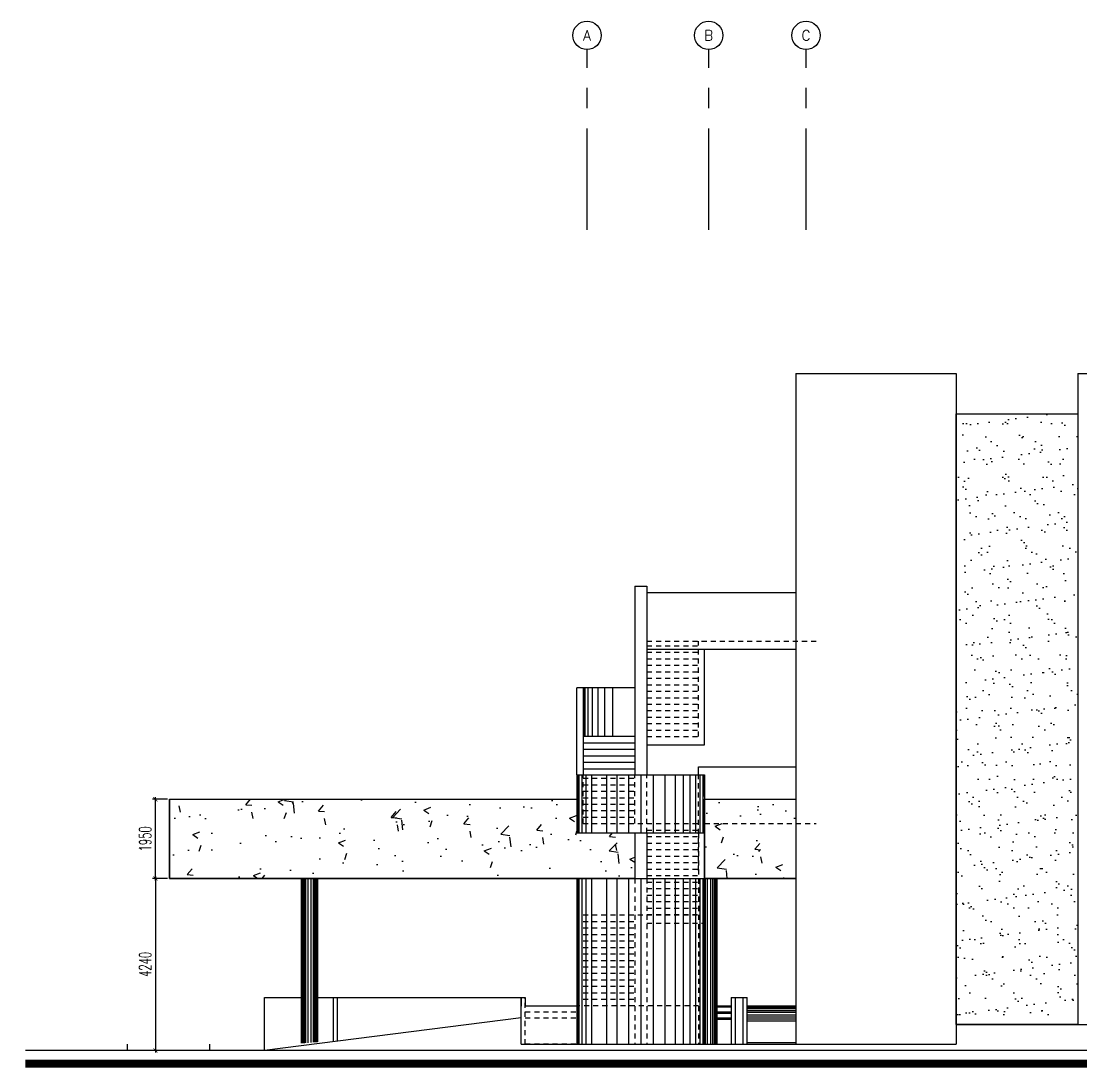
# Model space of a CAD drawing. Extents: x 417563 to 417775, y 43368 to 43436.
# Drawn here: x 417563.02 to 417589.15, y 43371.92 to 43397.72 of the extents above; entities that cross this region are included whole.
import ezdxf
from ezdxf.enums import TextEntityAlignment as Align

# ---------------------------------------------------------------- set-up
doc = ezdxf.new("R2010")
doc.units = 0
doc.header["$MEASUREMENT"] = 0
doc.header["$PDMODE"] = 3
doc.header["$PDSIZE"] = 0.1
doc.linetypes.add('CENTERX2', pattern=[4, 2.5, -0.5, 0.5, -0.5])
doc.linetypes.add('HIDDEN2', pattern=[0.1875, 0.125, -0.0625])
doc.layers.get('0').update_dxf_attribs({"linetype": 'CONTINUOUS'})
doc.layers.get('DEFPOINTS').update_dxf_attribs({"linetype": 'CONTINUOUS'})
for name, color, linetype in [('AX-CR', 2, 'CONTINUOUS'), ('AX-TXT', 2, 'CONTINUOUS'), ('AXES', 11, 'CENTERX2'), ('EL', 2, 'CONTINUOUS'), ('GAR', 3, 'CONTINUOUS'), ('Handrail', 4, 'CONTINUOUS'), ('HAT', 11, 'CONTINUOUS'), ('HATCH', 4, 'CONTINUOUS'), ('WALL', 2, 'CONTINUOUS'), ('WIN', 4, 'CONTINUOUS')]:
    doc.layers.add(name, color=color, linetype=linetype)
doc.styles.add('ROMANS', font='ROMANS.shx', dxfattribs={"width": 0.6})
doc.dimstyles.new('STANDARD in', dxfattribs={"dimtxt": 0.3, "dimasz": 0.1, "dimexe": 0.07, "dimexo": 0.05, "dimgap": 0.1, "dimtad": 1, "dimdec": 0, "dimlfac": 1000, "dimzin": 0, "dimdsep": 46, "dimtxsty": 'ROMANS', "dimblk": 'ARCHTICK', "dimcen": 0.05, "dimdle": 0.05, "dimclrd": 4, "dimclre": 4, "dimclrt": 2, "dimadec": 0, "dimazin": 0, "dimtfac": 1, "dimtdec": 0, "dimtmove": 2, "dimatfit": 3, "dimldrblk": 'ARCHTICK', "dimfxl": 0, "dimtolj": 1, "dimtzin": 0, "dimarcsym": 0})
pattern_1 = [(50, (0, 0), (1.7931504565, -0.1568803375), [0.1875, -2.0625]), (355, (0, 0), (-0.346878334, 1.880480334), [0.15, -1.65]), (100.4514, (0.1494, -0.013), (1.446273454, 1.723598855), [0.159350475, -1.75285528]), (46.1842, (0, 0.5), (2.668102622, -0.413797536), [0.28125, -3.09375]), (96.6356, (0.2223, 0.4655), (2.336656764, 2.435294677), [0.23902572, -2.6292825]), (351.1842, (0, 0.5), (2.336654863, 2.435296502), [0.225, -2.475]), (21, (0.25, 0.375), (1.4922676303, -1.0065472267), [0.1875, -2.0625]), (326, (0.25, 0.375), (0.60828833, 1.812875113), [0.15, -1.65]), (71.4514, (0.3744, 0.2911), (2.1005565715, 0.806326242), [0.159350475, -1.75285528]), (37.5, (0, 0), (0.0303996383, 0.8322346346), [0, -1.63, 0, -1.675, 0, -1.65625]), (7.5, (0, 0), (0.6576738436, 0.9860292797), [0, -0.955, 0, -1.5925, 0, -0.63125]), (327.5, (-0.5575, 0), (1.3345560904, -0.0563871793), [0, -0.625, 0, -1.95, 0, -2.5875]), (317.5, (-0.8075, 0), (1.4579654234, 0.2502624558), [0, -0.8125, 0, -1.295, 0, -1.8375])]

# ---------------------------------------------------------------- blocks, each defined once
blk = doc.blocks.new('AXR')
at = {"layer": 'AX-CR'}
blk.add_circle((350, 0), 350, dxfattribs=at)
at = {"layer": 'AX-TXT', "style": 'ROMANS'}
blk.add_attdef('AX', text='', height=250, dxfattribs=at).set_placement((350, 0), align=Align.MIDDLE)
blk = doc.blocks.new('_ARCHTICK')
at = {"color": 0, "linetype": 'ByBlock', "const_width": 0.15}
blk.add_lwpolyline([(-0.5, -0.5), (0.5, 0.5)], dxfattribs=at)
blk = doc.blocks.new('*D23')
at = {"layer": 'DEFPOINTS', "color": 0}
for p in [(417566.673, 43376.589), (417566.328, 43372.349), (417566.673, 43372.349)]:
    blk.add_point(p, dxfattribs=at)
at = {"layer": 'EL', "color": 4, "lineweight": -2}
for p, q in [((417566.623, 43376.589), (417566.258, 43376.589)), ((417566.328, 43376.639), (417566.328, 43372.299)), ((417566.623, 43372.349), (417566.258, 43372.349))]:
    blk.add_line(p, q, dxfattribs=at)
at = {"layer": 'EL', "color": 4, "lineweight": -2, "xscale": 0.1, "yscale": 0.1, "zscale": 0.1}
for p, rotation in [((417566.328, 43376.589), 90), ((417566.328, 43372.349), 270)]:
    blk.add_blockref('_ARCHTICK', p, dxfattribs=dict(at, rotation=rotation))
at = {"layer": 'EL', "color": 2, "insert": (417566.078, 43374.469), "char_height": 0.3, "attachment_point": 5, "rotation": 90, "style": 'ROMANS'}
blk.add_mtext('\\A1;4240', dxfattribs=at)
blk = doc.blocks.new('*D24')
at = {"layer": 'DEFPOINTS', "color": 0}
for p in [(417566.328, 43378.539), (417566.673, 43378.539), (417566.673, 43376.589)]:
    blk.add_point(p, dxfattribs=at)
at = {"layer": 'EL', "color": 4, "lineweight": -2}
for p, q in [((417566.328, 43376.539), (417566.328, 43378.589)), ((417566.623, 43378.539), (417566.258, 43378.539)), ((417566.623, 43376.589), (417566.258, 43376.589))]:
    blk.add_line(p, q, dxfattribs=at)
at = {"layer": 'EL', "color": 4, "lineweight": -2, "xscale": 0.1, "yscale": 0.1, "zscale": 0.1}
for p, rotation in [((417566.328, 43378.539), 90), ((417566.328, 43376.589), 270)]:
    blk.add_blockref('_ARCHTICK', p, dxfattribs=dict(at, rotation=rotation))
at = {"layer": 'EL', "color": 2, "insert": (417566.078, 43377.564), "char_height": 0.3, "attachment_point": 5, "rotation": 90, "style": 'ROMANS'}
blk.add_mtext('\\A1;1950', dxfattribs=at)

msp = doc.modelspace()

# ---------------------------------------------------------------- hatches: boundary and pattern name
at = {"layer": 'HATCH'}
h = msp.add_hatch(dxfattribs=at)
h.set_pattern_fill('AR-SAND', color=256, scale=0.35, style=0)
h.set_pattern_definition([(37.5, (0, 0), (-0.02204767534, 0.67438831915), [0, -0.532, 0, -0.595, 0, -0.56875]), (7.5, (0, 0), (0.6194218468, 0.9877511228), [0, -0.287, 0, -0.4795, 0, -0.18375]), (327.5, (-0.4305, 0), (1.0899496516, 0.0019806687), [0, -0.175, 0, -0.63, 0, -0.8225]), (317.5, (-0.4305, 0), (1.0521443116, 0.3071864477), [0, -0.0875, 0, -0.413, 0, -0.4725])])
h.paths.add_polyline_path([(417586.0727, 43388.039), (417589.0727, 43388.039), (417589.0727, 43372.989), (417586.0727, 43372.989)])
h = msp.add_hatch(dxfattribs=at)
h.set_pattern_fill('AR-CONC', color=256, scale=0.25, style=0)
h.set_pattern_definition(pattern_1)
h.paths.add_polyline_path([(417566.6727, 43378.539), (417576.7227, 43378.539), (417576.7227, 43377.7084), (417578.1477, 43377.7084), (417578.1477, 43376.589), (417566.6727, 43376.589)])
edge = h.paths.add_edge_path(flags=16)
edge.add_line((417566.6727, 43378.539), (417576.7227, 43378.539))
h = msp.add_hatch(dxfattribs=at)
h.set_pattern_fill('AR-CONC', color=256, scale=0.25, style=0)
h.set_pattern_definition(pattern_1)
h.paths.add_polyline_path([(417579.8727, 43378.539), (417582.1227, 43378.539), (417582.1227, 43376.589), (417579.8727, 43376.589)])

# ---------------------------------------------------------------- linework, layer by layer
for p, q in [((417578.4477, 43383.639), (417582.1227, 43383.639)), ((417578.4477, 43383.639), (417582.1227, 43383.639)), ((417578.4477, 43382.239), (417582.1227, 43382.239)), ((417579.8727, 43379.8839), (417579.8727, 43382.239)), ((417576.7227, 43379.139), (417576.7227, 43381.2848)), ((417576.8727, 43381.2848), (417576.7227, 43381.2848)), ((417576.8727, 43381.2848), (417576.8727, 43379.139)), ((417578.1477, 43381.2848), (417576.8727, 43381.2848)), ((417578.4477, 43379.8839), (417579.8727, 43379.8839)), ((417579.7227, 43379.339), (417582.1227, 43379.339)), ((417579.7227, 43379.139), (417579.7227, 43379.339)), ((417579.8727, 43378.6084), (417579.8727, 43376.589)), ((417579.8727, 43378.539), (417582.1227, 43378.539)), ((417576.7227, 43376.589), (417575.3477, 43376.589)), ((417575.3477, 43372.499), (417575.3477, 43373.6531)), ((417575.3477, 43373.6531), (417575.3477, 43373.439))]:
    msp.add_line(p, q)
at = {"color": 11, "linetype": 'HIDDEN2'}
for p, q in [((417578.4477, 43382.439), (417582.6227, 43382.439)), ((417578.4477, 43382.3239), (417579.7227, 43382.3239)), ((417579.7227, 43380.0839), (417579.7227, 43382.439)), ((417578.4477, 43382.1639), (417579.7227, 43382.1639)), ((417578.4477, 43382.0039), (417579.7227, 43382.0039)), ((417578.4477, 43381.8439), (417579.7227, 43381.8439)), ((417578.4477, 43381.6839), (417579.7227, 43381.6839)), ((417578.4477, 43381.5239), (417579.7227, 43381.5239)), ((417578.4477, 43381.3639), (417579.7227, 43381.3639)), ((417578.4477, 43381.2039), (417579.7227, 43381.2039)), ((417578.4477, 43381.0439), (417579.7227, 43381.0439)), ((417578.4477, 43380.8839), (417579.7227, 43380.8839)), ((417578.4477, 43380.7239), (417579.7227, 43380.7239)), ((417578.4477, 43380.5639), (417579.7227, 43380.5639)), ((417578.4477, 43380.4039), (417579.7227, 43380.4039)), ((417578.4477, 43380.2439), (417579.7227, 43380.2439)), ((417578.4477, 43380.0839), (417579.7227, 43380.0839)), ((417576.8727, 43377.939), (417576.8727, 43379.139)), ((417578.1477, 43377.939), (417578.1477, 43379.139)), ((417578.4477, 43377.7084), (417578.4477, 43379.139)), ((417579.7227, 43376.7839), (417579.7227, 43379.139)), ((417576.8727, 43379.059), (417578.1477, 43379.059)), ((417576.8727, 43378.899), (417578.1477, 43378.899)), ((417576.8727, 43378.739), (417578.1477, 43378.739)), ((417576.8727, 43378.739), (417578.1477, 43378.739)), ((417576.8727, 43378.739), (417578.1477, 43378.739)), ((417576.8727, 43378.579), (417578.1477, 43378.579)), ((417576.8727, 43378.419), (417578.1477, 43378.419)), ((417576.8727, 43378.259), (417578.1477, 43378.259)), ((417576.8727, 43378.099), (417578.1477, 43378.099)), ((417576.8727, 43377.939), (417579.7227, 43377.939)), ((417579.8727, 43377.939), (417582.6227, 43377.939)), ((417578.4477, 43377.779), (417579.7227, 43377.779)), ((417578.4477, 43377.619), (417579.7227, 43377.619)), ((417579.7227, 43377.7084), (417579.7227, 43375.689)), ((417578.4477, 43377.459), (417579.7227, 43377.459)), ((417578.4477, 43377.299), (417579.7227, 43377.299)), ((417578.4477, 43377.139), (417579.7227, 43377.139)), ((417578.4477, 43376.979), (417579.7227, 43376.979)), ((417578.4477, 43376.819), (417579.7227, 43376.819)), ((417578.1477, 43376.589), (417578.1477, 43372.499)), ((417578.4477, 43376.659), (417579.7227, 43376.659)), ((417578.4477, 43376.589), (417578.4477, 43372.499)), ((417578.4477, 43376.499), (417579.7227, 43376.499)), ((417579.7227, 43376.589), (417579.7227, 43372.499)), ((417578.4477, 43376.339), (417579.7227, 43376.339)), ((417578.4477, 43376.179), (417579.7227, 43376.179)), ((417578.4477, 43376.019), (417579.7227, 43376.019)), ((417578.4477, 43375.859), (417579.7227, 43375.859)), ((417576.8727, 43375.689), (417579.7227, 43375.689)), ((417576.8727, 43375.529), (417578.1477, 43375.529)), ((417578.4477, 43375.699), (417579.7227, 43375.699)), ((417578.4477, 43375.489), (417579.8727, 43375.489)), ((417576.8727, 43375.369), (417578.1477, 43375.369)), ((417576.8727, 43375.209), (417578.1477, 43375.209)), ((417576.8727, 43375.049), (417578.1477, 43375.049)), ((417576.8727, 43374.889), (417578.1477, 43374.889)), ((417576.8727, 43374.729), (417578.1477, 43374.729)), ((417576.8727, 43374.569), (417578.1477, 43374.569)), ((417576.8727, 43374.409), (417578.1477, 43374.409)), ((417576.8727, 43374.249), (417578.1477, 43374.249)), ((417576.8727, 43374.089), (417578.1477, 43374.089)), ((417576.8727, 43373.929), (417578.1477, 43373.929)), ((417575.4477, 43372.499), (417575.4477, 43373.6531)), ((417576.8727, 43373.769), (417578.1477, 43373.769)), ((417575.4477, 43373.449), (417576.7227, 43373.449)), ((417579.7227, 43373.449), (417576.7677, 43373.449)), ((417576.8727, 43373.609), (417578.1477, 43373.609)), ((417575.4477, 43373.299), (417576.7227, 43373.299)), ((417575.4477, 43373.149), (417576.7227, 43373.149)), ((417575.4477, 43372.509), (417576.7227, 43372.509))]:
    msp.add_line(p, q, dxfattribs=at)
at = {"layer": 'AXES'}
for p, q in [((417576.9727, 43392.5747), (417576.9727, 43397.0204)), ((417579.9727, 43392.5747), (417579.9727, 43397.0204)), ((417582.3727, 43392.5747), (417582.3727, 43397.0204))]:
    msp.add_line(p, q, dxfattribs=at)
at = {"layer": 'EL', "color": 6}
for p, q in [((417582.1227, 43389.039), (417586.0727, 43389.039)), ((417582.1227, 43389.039), (417582.1227, 43372.499)), ((417586.0727, 43389.039), (417586.0727, 43372.499)), ((417589.0727, 43389.039), (417589.0727, 43372.989)), ((417589.0727, 43389.039), (417604.4727, 43389.039)), ((417576.7227, 43379.139), (417576.7227, 43378.3538)), ((417576.7227, 43379.139), (417579.8727, 43379.139)), ((417579.8727, 43379.139), (417579.8727, 43378.6084)), ((417576.7227, 43377.7084), (417579.8727, 43377.7084)), ((417576.7227, 43376.589), (417576.7227, 43372.499)), ((417576.7227, 43376.589), (417579.8727, 43376.589)), ((417579.8727, 43376.589), (417579.8727, 43372.499))]:
    msp.add_line(p, q, dxfattribs=at)
at = {"layer": 'EL', "color": 4}
for p, q in [((417578.1477, 43380.0839), (417576.8727, 43380.0839)), ((417578.1477, 43379.9239), (417576.8727, 43379.9239)), ((417578.1477, 43379.7639), (417576.8727, 43379.7639)), ((417578.1477, 43379.6039), (417576.8727, 43379.6039)), ((417578.1477, 43379.4439), (417576.8727, 43379.4439)), ((417578.1477, 43379.2839), (417576.8727, 43379.2839))]:
    msp.add_line(p, q, dxfattribs=at)
at = {"layer": 'EL'}
for p, q in [((417566.6727, 43378.539), (417566.6727, 43376.589)), ((417566.6727, 43378.539), (417576.7227, 43378.539)), ((417569.9227, 43376.589), (417569.9227, 43372.5249)), ((417570.3227, 43376.589), (417570.3227, 43372.5562)), ((417580.1727, 43376.589), (417580.1727, 43372.499))]:
    msp.add_line(p, q, dxfattribs=at)
at = {"layer": 'GAR', "color": 4}
for p, q in [((417569.0227, 43373.6531), (417569.9227, 43373.6531)), ((417569.0227, 43372.349), (417569.0227, 43373.6531)), ((417570.3227, 43373.6531), (417575.4477, 43373.6531)), ((417570.7227, 43372.5875), (417570.7227, 43373.6531)), ((417570.8227, 43372.5953), (417570.8227, 43373.6531)), ((417580.6227, 43373.6531), (417580.8227, 43373.6531)), ((417580.8227, 43373.6531), (417580.9227, 43373.6531))]:
    msp.add_line(p, q, dxfattribs=at)
at = {"layer": 'Handrail'}
for p, q in [((417580.5227, 43373.6531), (417580.6227, 43373.6531)), ((417580.5227, 43373.6531), (417580.5227, 43372.499)), ((417580.6227, 43373.6531), (417580.6227, 43372.499)), ((417580.8227, 43372.499), (417580.8227, 43373.6531)), ((417580.9227, 43372.499), (417580.9227, 43373.6531)), ((417580.1727, 43373.4488), (417580.5227, 43373.4488)), ((417580.1727, 43373.4188), (417580.5227, 43373.4188)), ((417580.1727, 43373.2988), (417580.5227, 43373.2988)), ((417580.1727, 43373.2688), (417580.5227, 43373.2688)), ((417580.1727, 43373.1488), (417580.5227, 43373.1488)), ((417580.1727, 43373.1188), (417580.5227, 43373.1188))]:
    msp.add_line(p, q, dxfattribs=at)
at = {"layer": 'HAT', "color": 11}
for p, q in [((417576.8867, 43381.2848), (417576.8867, 43380.0839)), ((417576.9216, 43381.2848), (417576.9216, 43380.0839)), ((417576.9915, 43381.2848), (417576.9915, 43380.0839)), ((417577.0962, 43381.2848), (417577.0962, 43380.0839)), ((417577.2359, 43381.2848), (417577.2359, 43380.0839)), ((417577.4035, 43381.2848), (417577.4035, 43380.0839)), ((417577.5991, 43381.2848), (417577.5991, 43380.0839)), ((417576.7367, 43379.139), (417576.7367, 43377.7084)), ((417576.7716, 43379.139), (417576.7716, 43377.7084)), ((417576.8415, 43379.139), (417576.8415, 43377.7084)), ((417576.9462, 43379.139), (417576.9462, 43377.7084)), ((417577.0859, 43379.139), (417577.0859, 43377.7084)), ((417577.4491, 43379.139), (417577.4491, 43377.7084)), ((417577.7075, 43379.139), (417577.7075, 43377.7084)), ((417577.994, 43379.139), (417577.994, 43377.7084)), ((417578.2977, 43379.139), (417578.2977, 43377.7084)), ((417578.6015, 43379.139), (417578.6015, 43377.7084)), ((417578.888, 43379.139), (417578.888, 43377.7084)), ((417579.1464, 43379.139), (417579.1464, 43377.7084)), ((417579.3419, 43379.139), (417579.3419, 43377.7084)), ((417579.5096, 43379.139), (417579.5096, 43377.7084)), ((417579.6492, 43379.139), (417579.6492, 43377.7084)), ((417579.754, 43379.139), (417579.754, 43377.7084)), ((417579.8239, 43379.139), (417579.8239, 43377.7084)), ((417579.8588, 43379.139), (417579.8588, 43378.6084)), ((417569.9286, 43376.589), (417569.9286, 43372.5254)), ((417569.9367, 43376.589), (417569.9367, 43372.526)), ((417569.9488, 43376.589), (417569.9488, 43372.527)), ((417569.9676, 43376.589), (417569.9676, 43372.5284)), ((417569.9958, 43376.589), (417569.9958, 43372.5306)), ((417570.0334, 43376.589), (417570.0334, 43372.5336)), ((417570.0871, 43376.589), (417570.0871, 43372.5378)), ((417570.1627, 43376.589), (417570.1627, 43372.5437)), ((417570.2164, 43376.589), (417570.2164, 43372.5479)), ((417570.254, 43376.589), (417570.254, 43372.5508)), ((417570.2822, 43376.589), (417570.2822, 43372.553)), ((417570.301, 43376.589), (417570.301, 43372.5545)), ((417570.3131, 43376.589), (417570.3131, 43372.5554)), ((417570.3212, 43376.589), (417570.3212, 43372.5561)), ((417576.7367, 43376.589), (417576.7367, 43372.499)), ((417576.7716, 43376.589), (417576.7716, 43372.499)), ((417576.8415, 43376.589), (417576.8415, 43372.499)), ((417576.9462, 43376.589), (417576.9462, 43372.499)), ((417577.0859, 43376.589), (417577.0859, 43372.499)), ((417577.4491, 43376.589), (417577.4491, 43372.499)), ((417577.7075, 43376.589), (417577.7075, 43372.499)), ((417577.994, 43376.589), (417577.994, 43372.499)), ((417578.2977, 43376.589), (417578.2977, 43372.499)), ((417578.6015, 43376.589), (417578.6015, 43372.499)), ((417578.888, 43376.589), (417578.888, 43372.499)), ((417579.1464, 43376.589), (417579.1464, 43372.499)), ((417579.3419, 43376.589), (417579.3419, 43372.499)), ((417579.5096, 43376.589), (417579.5096, 43372.499)), ((417579.6492, 43376.589), (417579.6492, 43372.499)), ((417579.754, 43376.589), (417579.754, 43372.499)), ((417579.8239, 43376.589), (417579.8239, 43372.499)), ((417579.8588, 43376.589), (417579.8588, 43372.499)), ((417579.8834, 43376.589), (417579.8834, 43372.499)), ((417579.9371, 43376.589), (417579.9371, 43372.499)), ((417580.0127, 43376.589), (417580.0127, 43372.499)), ((417580.0664, 43376.589), (417580.0664, 43372.499)), ((417580.104, 43376.589), (417580.104, 43372.499)), ((417580.1322, 43376.589), (417580.1322, 43372.499)), ((417580.151, 43376.589), (417580.151, 43372.499)), ((417580.1631, 43376.589), (417580.1631, 43372.499)), ((417580.1712, 43376.589), (417580.1712, 43372.499)), ((417580.9227, 43373.4488), (417582.1227, 43373.4488)), ((417580.9227, 43373.4261), (417582.1227, 43373.4261)), ((417580.9227, 43373.4033), (417582.1227, 43373.4033)), ((417580.9227, 43373.3806), (417582.1227, 43373.3806)), ((417580.9227, 43373.3295), (417582.1227, 43373.3295)), ((417580.9227, 43373.2898), (417582.1227, 43373.2898)), ((417580.9227, 43373.2273), (417582.1227, 43373.2273)), ((417580.9227, 43373.1762), (417582.1227, 43373.1762)), ((417580.9227, 43373.1308), (417582.1227, 43373.1308)), ((417580.9227, 43373.0797), (417582.1227, 43373.0797)), ((417580.9227, 43372.5442), (417582.1227, 43372.5442))]:
    msp.add_line(p, q, dxfattribs=at)
at = {"layer": 'HATCH'}
for p, q in [((417575.4477, 43373.6531), (417575.4477, 43373.449)), ((417575.4477, 43373.449), (417576.7227, 43373.449)), ((417586.0727, 43372.989), (417589.7982, 43372.989)), ((417575.3477, 43372.499), (417586.0727, 43372.499))]:
    msp.add_line(p, q, dxfattribs=at)
msp.add_lwpolyline([(417586.0727, 43388.039), (417589.0727, 43388.039), (417589.0727, 43372.989), (417586.0727, 43372.989)], close=True, dxfattribs=at)
at = {"layer": 'WALL'}
for p, q in [((417586.0727, 43388.039), (417589.0727, 43388.039)), ((417578.1477, 43383.789), (417578.1477, 43379.139)), ((417578.1477, 43383.789), (417578.4477, 43383.789)), ((417578.4477, 43383.789), (417578.4477, 43379.139)), ((417578.1477, 43377.7084), (417578.1477, 43376.589)), ((417578.4477, 43377.7084), (417578.4477, 43376.589)), ((417566.6727, 43376.589), (417578.1477, 43376.589)), ((417579.8727, 43376.589), (417582.1227, 43376.589))]:
    msp.add_line(p, q, dxfattribs=at)
at = {"layer": 'WALL', "color": 4}
for p, q in [((417664.8357, 43372.349), (417563.1216, 43372.349)), ((417565.6427, 43372.349), (417565.6427, 43372.499)), ((417567.6727, 43372.349), (417567.6727, 43372.499))]:
    msp.add_line(p, q, dxfattribs=at)
at = {"layer": 'WALL'}
for points in [[(417566.6727, 43378.539), (417576.7227, 43378.539), (417576.7227, 43377.7084), (417578.1477, 43377.7084), (417578.1477, 43376.589), (417566.6727, 43376.589)], [(417579.8727, 43378.539), (417582.1227, 43378.539), (417582.1227, 43376.589), (417579.8727, 43376.589)]]:
    msp.add_lwpolyline(points, close=True, dxfattribs=at)
at = {"layer": 'WALL', "color": 4, "const_width": 0.2044}
msp.add_lwpolyline([(417664.8357, 43372.0221), (417563.1216, 43372.0221)], dxfattribs=at)
at = {"layer": 'WIN'}
msp.add_line((417575.3477, 43373.1501), (417569.0227, 43372.349), dxfattribs=at)

# ---------------------------------------------------------------- block references
at = {"layer": 'AXES', "xscale": 0.001000000047497451, "yscale": 0.0009999999892897904, "zscale": 0.001}
for p, values in [((417576.6227, 43397.3704), {'AX': 'A'}), ((417579.6227, 43397.3704), {'AX': 'B'}), ((417582.0227, 43397.3704), {'AX': 'C'})]:
    msp.add_blockref('AXR', p, dxfattribs=at).add_auto_attribs(values)

# ---------------------------------------------------------------- dimensions: what is measured, and where the dimension line sits
at = {"layer": 'EL'}
for base, p2, picture, middle in [((417566.3281, 43378.539), (417566.6727, 43378.539), '*D24', (417566.0781, 43377.564)), ((417566.3281, 43372.349), (417566.6727, 43372.349), '*D23', (417566.0781, 43374.469))]:
    dim = msp.add_linear_dim(base=base, p1=(417566.6727, 43376.589), p2=p2, angle=90, dimstyle='STANDARD in', dxfattribs=at)
    dim.commit()
    dim.dimension.update_dxf_attribs({"geometry": picture, "text_midpoint": middle})

doc.saveas('drawing.dxf')
